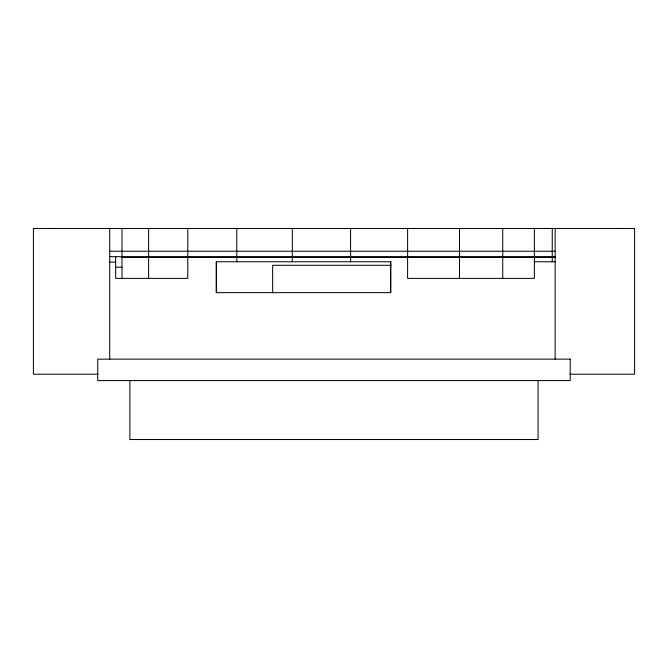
<?xml version="1.0" encoding="UTF-8"?>
<svg xmlns="http://www.w3.org/2000/svg" width="668" height="668" viewBox="0 0 668 668"><rect width="100%" height="100%" fill="white"/><g stroke="black" fill="none" stroke-linecap="round" stroke-linejoin="round"><path stroke-width="1" d="M619.795 228.489L620.288 228.481M109.711 251.235L555.141 251.235M109.711 256.679L555.141 256.679M121.993 257.422L555.141 257.422M534.383 261.764L555.141 261.764M109.711 262.132L115.647 262.132M391.189 265.296L272.653 265.296L272.653 292.901M115.647 267.2L121.993 267.2M98.112 374.205L33.4 374.205L33.4 228.481L634.6 228.481L634.6 374.205L569.887 374.205M47.72 228.481L48.939 228.489M555.141 228.481L555.141 359.15M552.252 228.481L552.252 261.764M538.066 380.576L538.066 439.519L129.884 439.519L129.884 380.576M534.383 228.481L534.383 278.381L407.605 278.381L407.605 228.481M502.745 228.481L502.745 278.381M459.509 228.481L459.509 278.381M390.571 261.764L390.571 292.642M350.583 228.481L350.583 261.764M292.317 228.481L292.317 261.764M236.789 228.481L236.789 261.764M216.516 261.764L216.516 292.642M187.783 228.481L187.783 278.381L115.647 278.381L115.647 256.679M148.622 228.481L148.622 278.381M121.993 228.481L121.993 278.381M109.711 228.481L109.711 359.15M390.797 261.764L216.173 261.764L216.173 292.642L390.797 292.642L390.797 261.764M570.213 359.15L97.737 359.15L97.737 380.576L570.213 380.576L570.213 359.15"/></g></svg>
